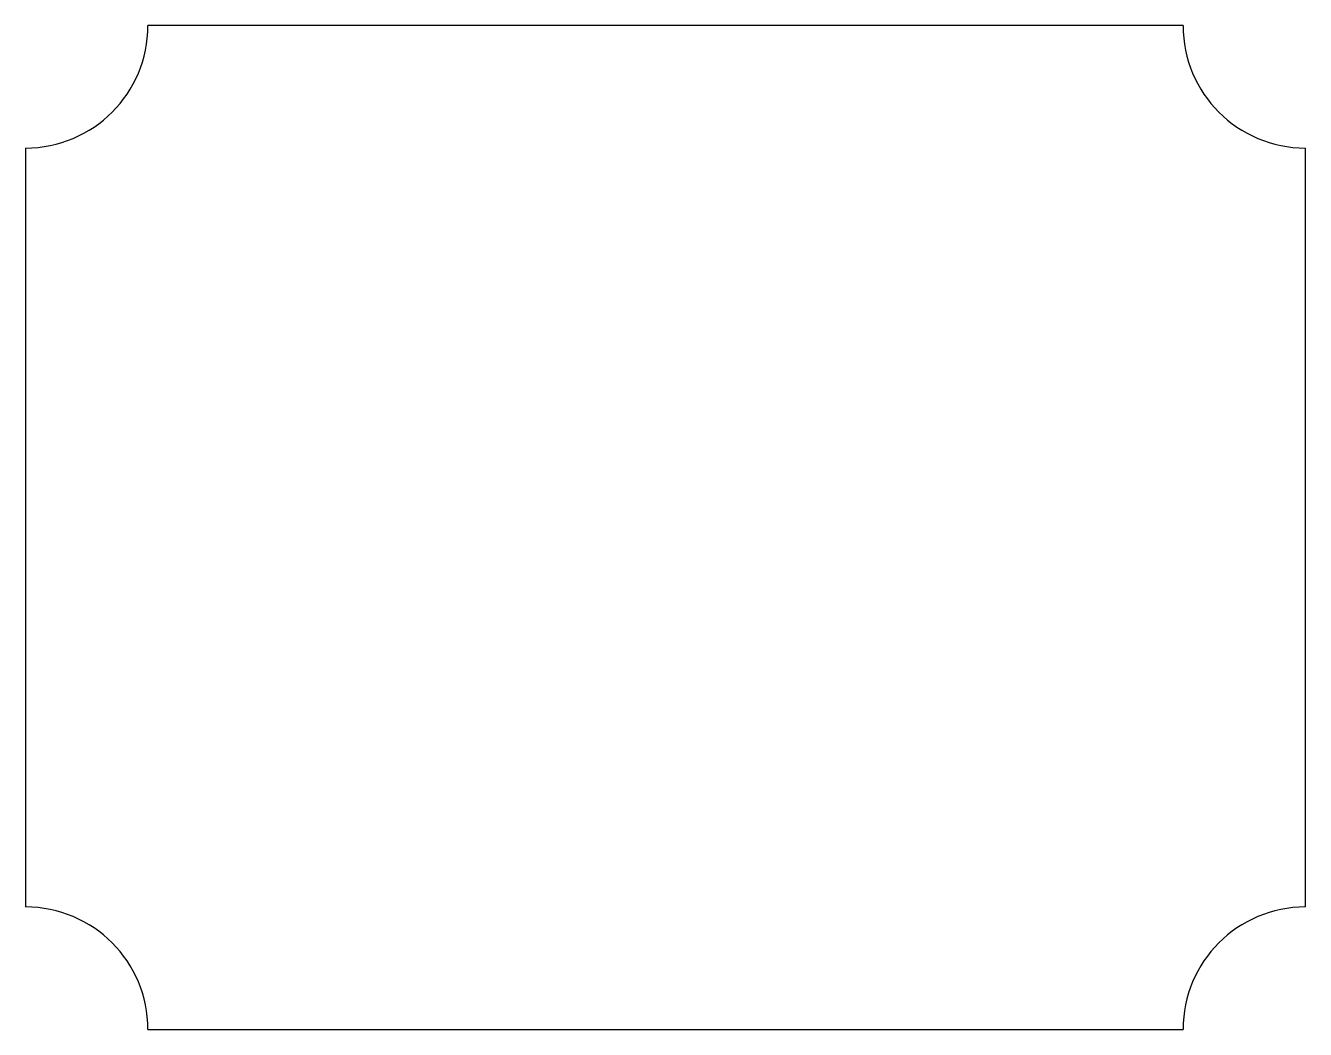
# Model space of a CAD drawing. Header units: millimetres. Extents: x -262 to 262, y -205 to 205.
import ezdxf

# ---------------------------------------------------------------- set-up
doc = ezdxf.new("R2010")
doc.units = ezdxf.units.MM

msp = doc.modelspace()

# ---------------------------------------------------------------- linework, layer by layer
at = {"color": 7, "linetype": 'Continuous', "lineweight": 25}
for p, q in [((211.5, 205), (-211.5, 205)), ((-261.5, 155), (-261.5, -155)), ((261.5, -155), (261.5, 155)), ((-211.5, -205), (211.5, -205))]:
    msp.add_line(p, q, dxfattribs=at)
for centre, start, end in [((-261.5, 205), 270, 0), ((261.5, 205), 180, 270), ((-261.5, -205), 0, 90), ((261.5, -205), 90, 180)]:
    msp.add_arc(centre, 50, start, end, dxfattribs=at)

doc.saveas('drawing.dxf')
